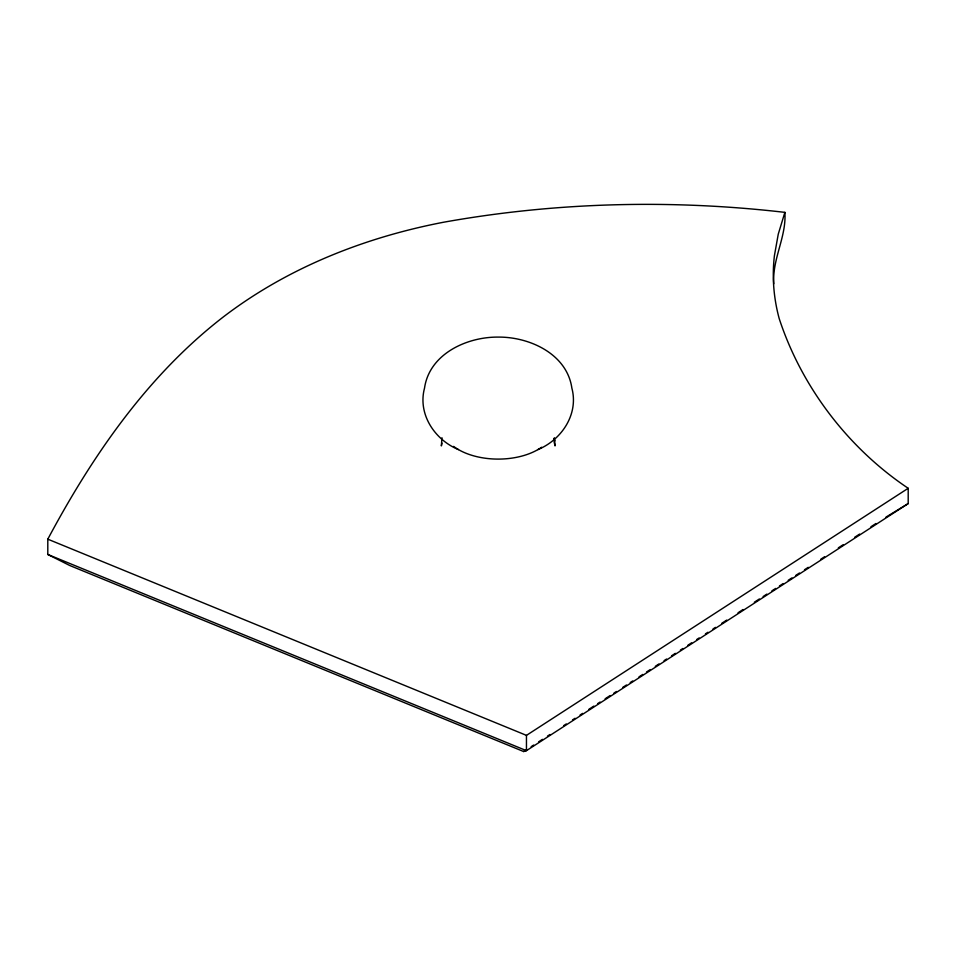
<?xml version="1.0" encoding="UTF-8"?>
<svg xmlns="http://www.w3.org/2000/svg" width="956" height="956" viewBox="0 0 956 956"><rect width="100%" height="100%" fill="white"/><g stroke="black" fill="none" stroke-linecap="round" stroke-linejoin="round"><path stroke-width="1.43" d="M773.763 283.801C772.078 259.064 786.621 236.789 784.876 212.363C671.399 199.242 555.926 202.075 443.453 222.258C364.642 237.435 288.15 267.561 224.003 316.412C148.013 374.86 92.553 455.379 47.8 539.172L47.8 554.468L69.704 565.486L523.637 751.535L526.457 750.663L908.2 503.585L908.2 488.289C848.223 448.101 801.714 387.192 779.212 318.647A492.197 284.171 0 0 1 774.408 255.718L778.256 234.16L784.876 212.363M441.995 443.07L441.349 445.902L441.983 437.764M47.8 539.172L526.457 735.367L908.2 488.289M523.637 751.535L526.147 749.91M531.166 746.672L533.675 745.047M538.682 741.796L542.446 739.358M547.465 736.12L549.975 734.495M563.765 725.568L566.263 723.943M572.536 719.892L575.046 718.267M580.065 715.016L582.562 713.391M588.836 709.34L593.855 706.09M597.608 703.664L600.117 702.039M605.136 698.788L610.155 695.538M613.907 693.112L616.417 691.487M622.691 687.424L626.455 684.998M630.207 682.56L632.717 680.935M638.99 676.884L642.743 674.446M646.507 672.008L650.271 669.57M655.29 666.332L659.043 663.894M664.062 660.644L666.571 659.031M671.59 655.78L675.342 653.342M680.361 650.104L682.871 648.479M687.89 645.228L691.642 642.79M696.661 639.552L699.171 637.927M705.432 633.864L707.942 632.251M712.961 629L715.47 627.375M721.732 623.324L726.751 620.074M738.032 612.772L743.051 609.522M754.332 602.22L759.351 598.97M763.115 596.544L766.867 594.106M771.886 590.856L775.651 588.43M779.415 585.992L783.167 583.554M788.186 580.316L791.95 577.878M795.715 575.44L799.467 573.003M804.486 569.764L808.25 567.326M820.786 559.212L824.55 556.774M838.34 547.848L843.347 544.609M854.64 537.308L859.647 534.057M870.94 526.756L875.947 523.506M885.949 517.136L908.2 503.585M537.941 449.595C561.793 439.724 578.822 414.067 571.867 388.124C566.992 353.959 529.576 336.799 498.195 337.098C466.803 336.799 429.387 353.959 424.524 388.124C417.557 414.067 434.598 439.724 458.45 449.595M47.8 554.468L526.457 750.663L526.457 735.367M553.703 438.541L554.91 440.812M554.074 441.66L555.042 445.902L554.408 437.764M541.634 447.241A56.213 32.456 0 0 1 453.598 446.404"/></g></svg>
